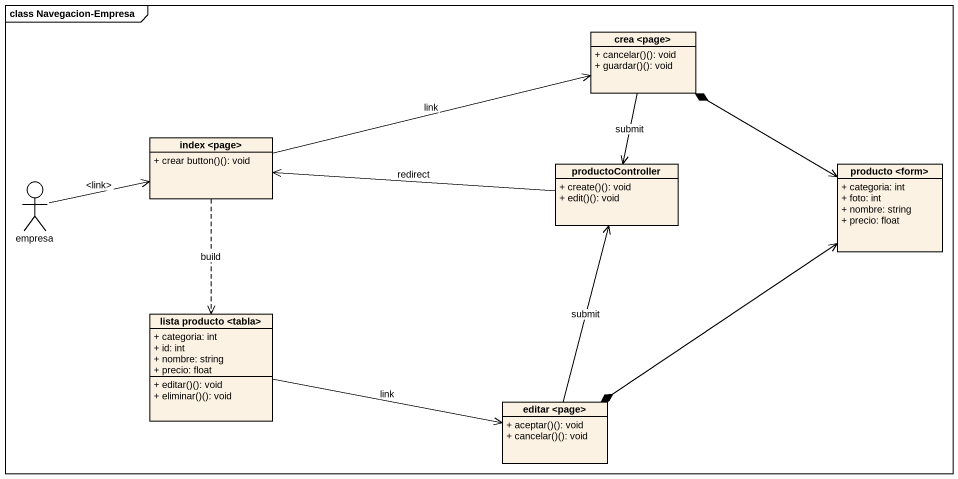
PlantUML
@startuml
mainframe class Navegacion-Empresa
allowmixing
hide circle
hide empty members
skinparam classAttributeIconSize 0
class "crea <page>" as crea_page {
  + cancelar()(): void
  + guardar()(): void
}
class "index <page>" as index_page {
  + crear button()(): void
}
actor empresa
class productoController {
  + create()(): void
  + edit()(): void
}
class "producto <form>" as producto_form {
  + categoria: int
  + foto: int
  + nombre: string
  + precio: float
}
class "lista producto <tabla>" as lista_producto_tabla {
  + categoria: int
  + id: int
  + nombre: string
  + precio: float
  + editar()(): void
  + eliminar()(): void
}
class "editar <page>" as editar_page {
  + aceptar()(): void
  + cancelar()(): void
}
crea_page --> productoController : submit
index_page -right-> crea_page : link
index_page ..> lista_producto_tabla : build
empresa -right-> index_page : <link>
productoController -left-> index_page : redirect
producto_form <-left-* crea_page
producto_form <--* editar_page
lista_producto_tabla -right-> editar_page : link
editar_page -up-> productoController : submit
@enduml
